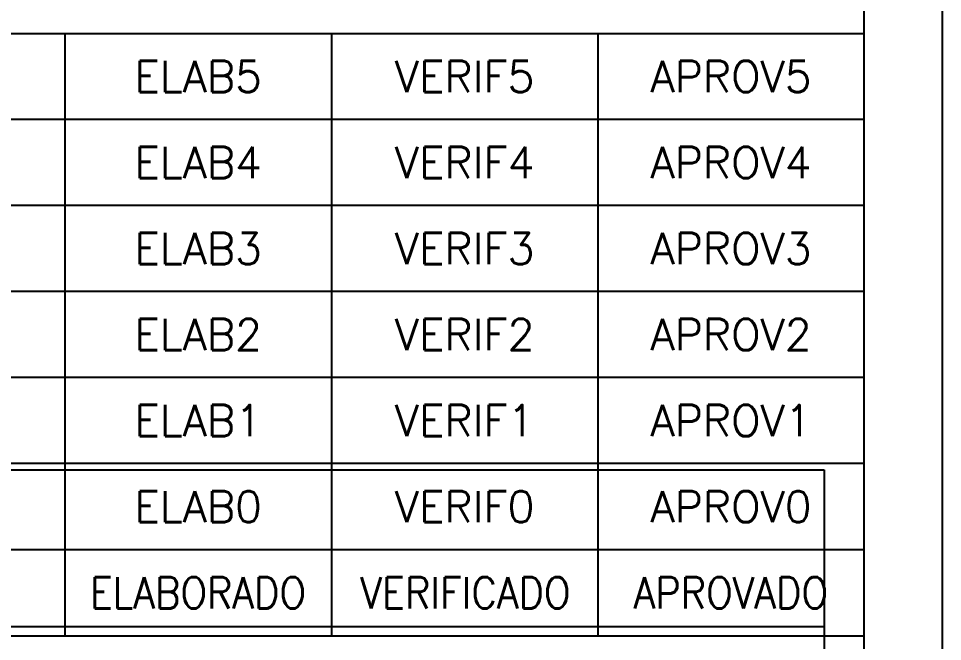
# Model space of a CAD drawing. Header units: millimetres. Extents: x 508 to 928, y 0 to 297.
# Drawn here: x 869.3 to 928.3, y 74.6 to 114.5 of the extents above; entities that cross this region are included whole.
import ezdxf
from ezdxf.enums import TextEntityAlignment as Align

# ---------------------------------------------------------------- set-up
doc = ezdxf.new("R2010")
doc.units = ezdxf.units.MM
doc.header["$LTSCALE"] = 8
for name, color, linetype in [('-1', 7, 'Continuous'), ('1', 7, 'Continuous'), ('ELET3_LINHA-2', 7, 'Continuous')]:
    doc.layers.add(name, color=color, linetype=linetype)
doc.styles.add('RA80', font='ROMANS.SHX')
doc.styles.add('ROMANS', font='ROMANS9.SHX')

msp = doc.modelspace()

# ---------------------------------------------------------------- linework, layer by layer
at = {"layer": '-1', "color": 2}
msp.add_lwpolyline([(928.323, 297), (508.323, 297), (508.323, 0), (928.323, 0)], close=True, dxfattribs=at)
at = {"layer": '-1', "color": 6}
msp.add_lwpolyline([(923.323, 292), (533.323, 292), (533.323, 5), (923.323, 5)], close=True, dxfattribs=at)
at = {"layer": '1', "color": 2}
for p, q in [((748.323, 113.496), (923.323, 113.496)), ((872.268, 113.496), (872.268, 74.996)), ((889.286, 113.496), (889.286, 74.996)), ((906.305, 113.496), (906.305, 74.996)), ((923.323, 107.996), (748.323, 107.996)), ((923.323, 102.496), (748.323, 102.496)), ((923.323, 96.996), (748.323, 96.996)), ((923.323, 91.496), (748.323, 91.496)), ((923.323, 85.996), (748.323, 85.996)), ((923.323, 80.496), (748.323, 80.496))]:
    msp.add_line(p, q, dxfattribs=at)
at = {"layer": '1', "color": 6}
msp.add_line((748.323, 74.996), (923.323, 74.996), dxfattribs=at)
at = {"layer": '1', "color": 2}
msp.add_lwpolyline([(928.323, 297), (508.323, 297), (508.323, 0), (928.323, 0)], close=True, dxfattribs=at)
at = {"layer": '1', "color": 6}
msp.add_lwpolyline([(923.323, 292), (533.323, 292), (533.323, 5), (923.323, 5)], close=True, dxfattribs=at)
at = {"layer": 'ELET3_LINHA-2', "color": 4}
for p, q in [((536.078, 85.592), (920.756, 85.592)), ((920.756, 85.592), (920.756, 25.592)), ((536.078, 75.592), (920.756, 75.592))]:
    msp.add_line(p, q, dxfattribs=at)

# ---------------------------------------------------------------- texts
at = {"layer": '1', "color": 7, "style": 'ROMANS', "width": 0.9}
for s, p in [('ELABORADO', (880.76, 77.746)), ('VERIFICADO', (897.848, 77.746)), ('APROVADO', (914.802, 77.746))]:
    msp.add_text(s, height=2, dxfattribs=at).set_placement(p, align=Align.MIDDLE)
at = {"layer": '1', "color": 7, "style": 'RA80'}
for tag, text, p in [('ELAB5', '', (880.777, 110.746)), ('VERIF5', '', (897.796, 110.746)), ('APROV5', '', (914.814, 110.746)), ('ELAB4', '', (880.777, 105.246)), ('VERIF4', '', (897.796, 105.246)), ('APROV4', '', (914.814, 105.246)), ('ELAB3', '', (880.777, 99.746)), ('VERIF3', '', (897.796, 99.746)), ('APROV3', '', (914.814, 99.746)), ('ELAB2', '', (880.777, 94.246)), ('VERIF2', '', (897.796, 94.246)), ('APROV2', '', (914.814, 94.246)), ('ELAB1', '', (880.777, 88.746)), ('VERIF1', '', (897.796, 88.746)), ('APROV1', '', (914.814, 88.746)), ('ELAB0', 'XXX', (880.777, 83.246)), ('VERIF0', 'XXX', (897.796, 83.246)), ('APROV0', 'XXX', (914.814, 83.246))]:
    msp.add_attdef(tag, text=text, height=2, dxfattribs=at).set_placement(p, align=Align.MIDDLE_CENTER)

doc.saveas('drawing.dxf')
